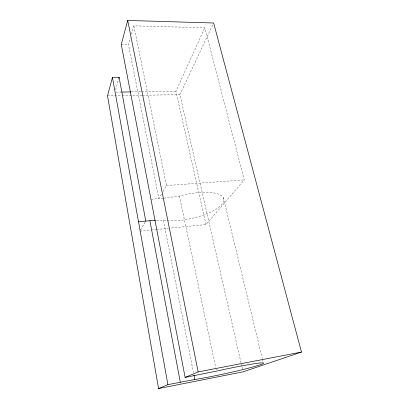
<?xml version="1.0" encoding="UTF-8"?>
<svg xmlns="http://www.w3.org/2000/svg" width="409" height="409" viewBox="0 0 409 409"><rect width="100%" height="100%" fill="white"/><g stroke="black" fill="none" stroke-linecap="round" stroke-linejoin="round"><path stroke-width="0.31" stroke-dasharray="2.04 1.53" d="M115.568 89.775L118.605 79.142M163.36 198.247L158.871 198.605L128.482 44.601L130.384 37.95M131.417 34.325L133.84 25.859L204.832 27.74L244.27 179.914L205.957 224.567L169.147 228.217M205.957 224.567L175.896 91.299L204.832 27.74M241.806 366.234L179.894 94.653L213.089 24.151M140.568 230.057L145.471 221.632M161.402 194.255L158.871 198.605L151.565 199.244M162.987 191.53L166.473 185.543L133.84 25.859M163.978 198.166L179.403 196.069A36.519 12.331 -12.2 0 1 222.767 203.222A36.519 12.331 -12.2 0 1 163.416 220.405L156.044 220.579M139.955 231.111L150.742 230.042M151.376 229.976L155.819 229.536M156.453 229.475L168.513 228.278M166.473 185.543L244.27 179.914M107.516 95.808L121.483 95.583M122.117 95.573L141.8 95.261M142.434 95.251L179.894 94.653M116.161 92.122L121.248 92.051M131.412 91.913L140.947 91.78M141.58 91.769L175.896 91.299M121.268 44.494L128.482 44.601M223.401 197.685L262.302 358.642M262.45 359.26L263.048 361.735M241.949 366.853L242.66 369.971M179.403 196.069L215.681 367.4M215.814 368.023L216.213 369.889M163.416 220.405L193.472 372.609"/><path stroke-width="0.61" d="M145.778 221.105L119.116 77.367L112.449 77.403L107.516 95.808L158.574 388.55L243.084 371.837L301.484 352.057L213.636 22.996L127.71 20.45L121.268 44.494L185.119 377.395L216.473 371.137A40.629 2.168 -12.2 0 1 261.607 364.281A40.629 2.168 -12.2 0 1 194.832 379.496L167.9 384.629L158.574 388.55M118.779 78.554L119.116 77.367M185.119 377.395L198.155 371.914L301.484 352.057M138.508 221.785L149.898 220.722L155.43 220.594M121.882 92.045L130.778 91.923M127.71 20.45L198.155 371.914M193.968 375.114L194.832 379.496M149.898 220.722L180.308 382.19M112.449 77.403L167.9 384.629"/></g></svg>
